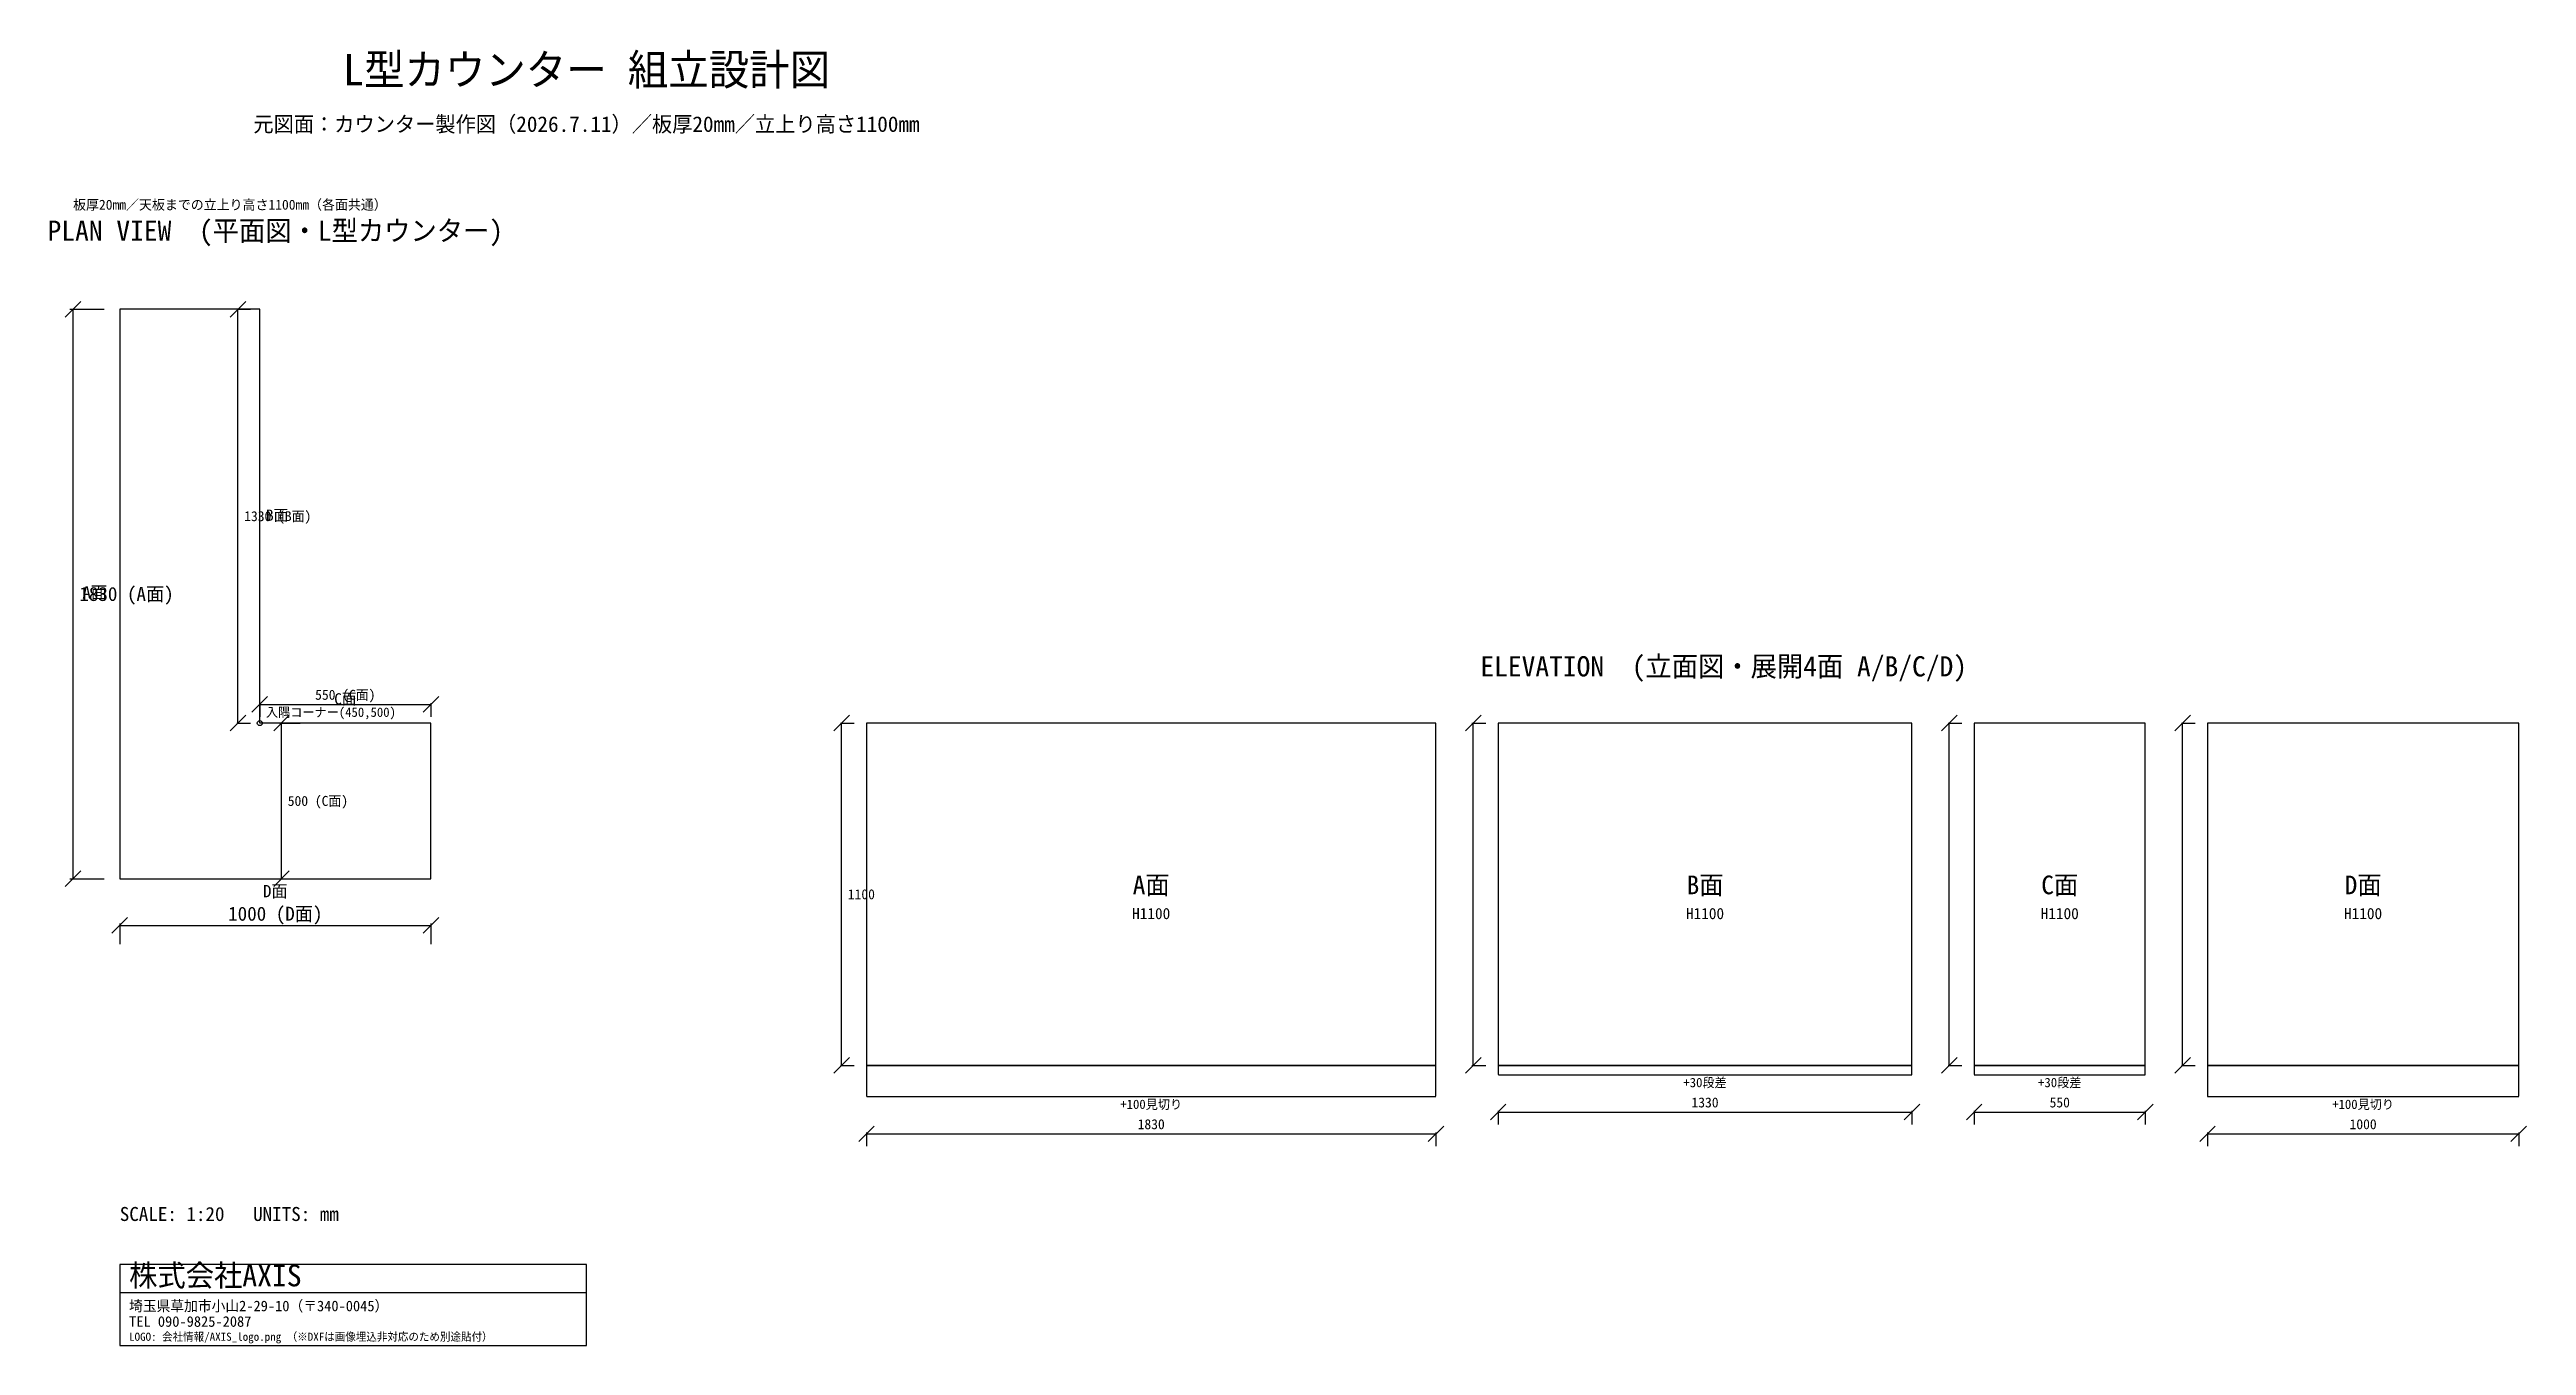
# Model space of a CAD drawing. Header units: millimetres. Extents: x -226 to 7735, y -1500 to 2665.
import ezdxf
from ezdxf.enums import TextEntityAlignment as Align

# ---------------------------------------------------------------- set-up
doc = ezdxf.new("R2010")
doc.units = ezdxf.units.MM
doc.linetypes.add('DASHED', pattern=[0.75, 0.5, -0.25])
for name, color, linetype in [('BODY', 7, 'CONTINUOUS'), ('DIMENSION', 3, 'CONTINUOUS'), ('SECTION', 5, 'DASHED'), ('TEXT', 7, 'CONTINUOUS'), ('TITLEBLOCK', 7, 'CONTINUOUS')]:
    doc.layers.add(name, color=color, linetype=linetype)

msp = doc.modelspace()

# ---------------------------------------------------------------- linework, layer by layer
at = {"layer": 'BODY'}
for p, q in [((450, 1830), (0, 1830)), ((0, 1830), (0, 0)), ((450, 500), (450, 1830)), ((1000, 500), (450, 500)), ((1000, 0), (1000, 500)), ((4230, 500), (2400, 500)), ((2400, 500), (2400, -600)), ((4230, -600), (4230, 500)), ((5760, 500), (4430, 500)), ((4430, 500), (4430, -600)), ((5760, -600), (5760, 500)), ((6510, 500), (5960, 500)), ((5960, 500), (5960, -600)), ((6510, -600), (6510, 500)), ((7710, 500), (6710, 500)), ((6710, 500), (6710, -600)), ((7710, -600), (7710, 500)), ((0, 0), (1000, 0)), ((2400, -600), (4230, -600)), ((4430, -600), (5760, -600)), ((5960, -600), (6510, -600)), ((6710, -600), (7710, -600))]:
    msp.add_line(p, q, dxfattribs=at)
msp.add_circle((450, 500), 8, dxfattribs=at)
at = {"layer": 'DIMENSION'}
for p, q in [((-175, 1805), (-125, 1855)), ((355, 1805), (405, 1855)), ((-160, 1830), (-50, 1830)), ((-150, 0), (-150, 1830)), ((376, 1830), (420, 1830)), ((380, 500), (380, 1830)), ((425, 535), (475, 585)), ((450, 564), (450, 520)), ((450, 560), (1000, 560)), ((975, 535), (1025, 585)), ((1000, 564), (1000, 520)), ((355, 475), (405, 525)), ((376, 500), (420, 500)), ((495, 475), (545, 525)), ((514, 500), (580, 500)), ((520, 0), (520, 500)), ((2295, 475), (2345, 525)), ((2316, 500), (2360, 500)), ((2320, -600), (2320, 500)), ((4325, 475), (4375, 525)), ((4346, 500), (4390, 500)), ((4350, -600), (4350, 500)), ((5855, 475), (5905, 525)), ((5876, 500), (5920, 500)), ((5880, -600), (5880, 500)), ((6605, 475), (6655, 525)), ((6626, 500), (6670, 500)), ((6630, -600), (6630, 500)), ((-175, -25), (-125, 25)), ((-160, 0), (-50, 0)), ((495, -25), (545, 25)), ((514, 0), (580, 0)), ((-25, -175), (25, -125)), ((0, -144), (0, -210)), ((0, -150), (1000, -150)), ((975, -175), (1025, -125)), ((1000, -144), (1000, -210)), ((2295, -625), (2345, -575)), ((2316, -600), (2360, -600)), ((4325, -625), (4375, -575)), ((4346, -600), (4390, -600)), ((5855, -625), (5905, -575)), ((5876, -600), (5920, -600)), ((6605, -625), (6655, -575)), ((6626, -600), (6670, -600)), ((2375, -845), (2425, -795)), ((4205, -845), (4255, -795)), ((4405, -775), (4455, -725)), ((4430, -746), (4430, -790)), ((4430, -750), (5760, -750)), ((5735, -775), (5785, -725)), ((5760, -746), (5760, -790)), ((5935, -775), (5985, -725)), ((5960, -746), (5960, -790)), ((5960, -750), (6510, -750)), ((6485, -775), (6535, -725)), ((6510, -746), (6510, -790)), ((6685, -845), (6735, -795)), ((7685, -845), (7735, -795)), ((2400, -816), (2400, -860)), ((2400, -820), (4230, -820)), ((4230, -816), (4230, -860)), ((6710, -816), (6710, -860)), ((6710, -820), (7710, -820)), ((7710, -816), (7710, -860))]:
    msp.add_line(p, q, dxfattribs=at)
at = {"layer": 'SECTION'}
for p, q in [((4230, -600), (2400, -600)), ((2400, -600), (2400, -700)), ((4230, -700), (4230, -600)), ((5760, -600), (4430, -600)), ((4430, -600), (4430, -630)), ((4430, -630), (5760, -630)), ((5760, -630), (5760, -600)), ((6510, -600), (5960, -600)), ((5960, -600), (5960, -630)), ((5960, -630), (6510, -630)), ((6510, -630), (6510, -600)), ((7710, -600), (6710, -600)), ((6710, -600), (6710, -700)), ((7710, -700), (7710, -600)), ((2400, -700), (4230, -700)), ((6710, -700), (7710, -700))]:
    msp.add_line(p, q, dxfattribs=at)
at = {"layer": 'TITLEBLOCK'}
for p, q in [((1500, -1240), (0, -1240)), ((0, -1240), (0, -1500)), ((1500, -1500), (1500, -1240)), ((0, -1330), (1500, -1330)), ((0, -1500), (1500, -1500))]:
    msp.add_line(p, q, dxfattribs=at)

# ---------------------------------------------------------------- texts
at = {"layer": 'DIMENSION'}
for s, height, p in [('1330 (B面)', 32, (400, 1149)), ('1830 (A面)', 45, (-130, 892.5)), ('500 (C面)', 32, (540, 234)), ('1100', 32, (2340, -66))]:
    msp.add_text(s, height=height, dxfattribs=at).set_placement(p)
for s, height, p in [('550 (C面)', 32, (725, 575)), ('1000 (D面)', 45, (500, -135)), ('1330', 32, (5095, -735)), ('550', 32, (6235, -735)), ('1830', 32, (3315, -805)), ('1000', 32, (7210, -805))]:
    msp.add_text(s, height=height, dxfattribs=at).set_placement(p, align=Align.CENTER)
at = {"layer": 'TEXT'}
for s, height, p in [('L型カウンター 組立設計図', 100, (1500, 2550)), ('元図面：カウンター製作図（2026.7.11）／板厚20mm／立上り高さ1100mm', 50, (1500, 2400)), ('PLAN VIEW  (平面図・L型カウンター)', 65, (500, 2050)), ('ELEVATION  (立面図・展開4面 A/B/C/D)', 65, (5155, 650)), ('C面', 36, (725, 560)), ('A面', 60, (3315, -50)), ('B面', 60, (5095, -50)), ('C面', 60, (6235, -50)), ('D面', 60, (7210, -50)), ('D面', 40, (500, -60)), ('H1100', 36, (3315, -130)), ('H1100', 36, (5095, -130)), ('H1100', 36, (6235, -130)), ('H1100', 36, (7210, -130)), ('+30段差', 30, (5095, -670)), ('+30段差', 30, (6235, -670)), ('+100見切り', 30, (3315, -740)), ('+100見切り', 30, (7210, -740))]:
    msp.add_text(s, height=height, dxfattribs=at).set_placement(p, align=Align.CENTER)
for s, height, p in [('板厚20mm／天板までの立上り高さ1100mm（各面共通）', 32, (-150, 2150)), ('B面', 36, (470, 1150)), ('A面', 40, (-120, 900)), ('入隅コーナー(450,500)', 30, (470, 520)), ('SCALE: 1:20   UNITS: mm', 45, (0, -1100)), ('株式会社AXIS', 70, (30, -1310)), ('埼玉県草加市小山2-29-10（〒340-0045）', 34, (30, -1390)), ('TEL 090-9825-2087', 34, (30, -1440)), ('LOGO: 会社情報/AXIS_logo.png （※DXFは画像埋込非対応のため別途貼付）', 26, (30, -1485))]:
    msp.add_text(s, height=height, dxfattribs=at).set_placement(p)

doc.saveas('drawing.dxf')
